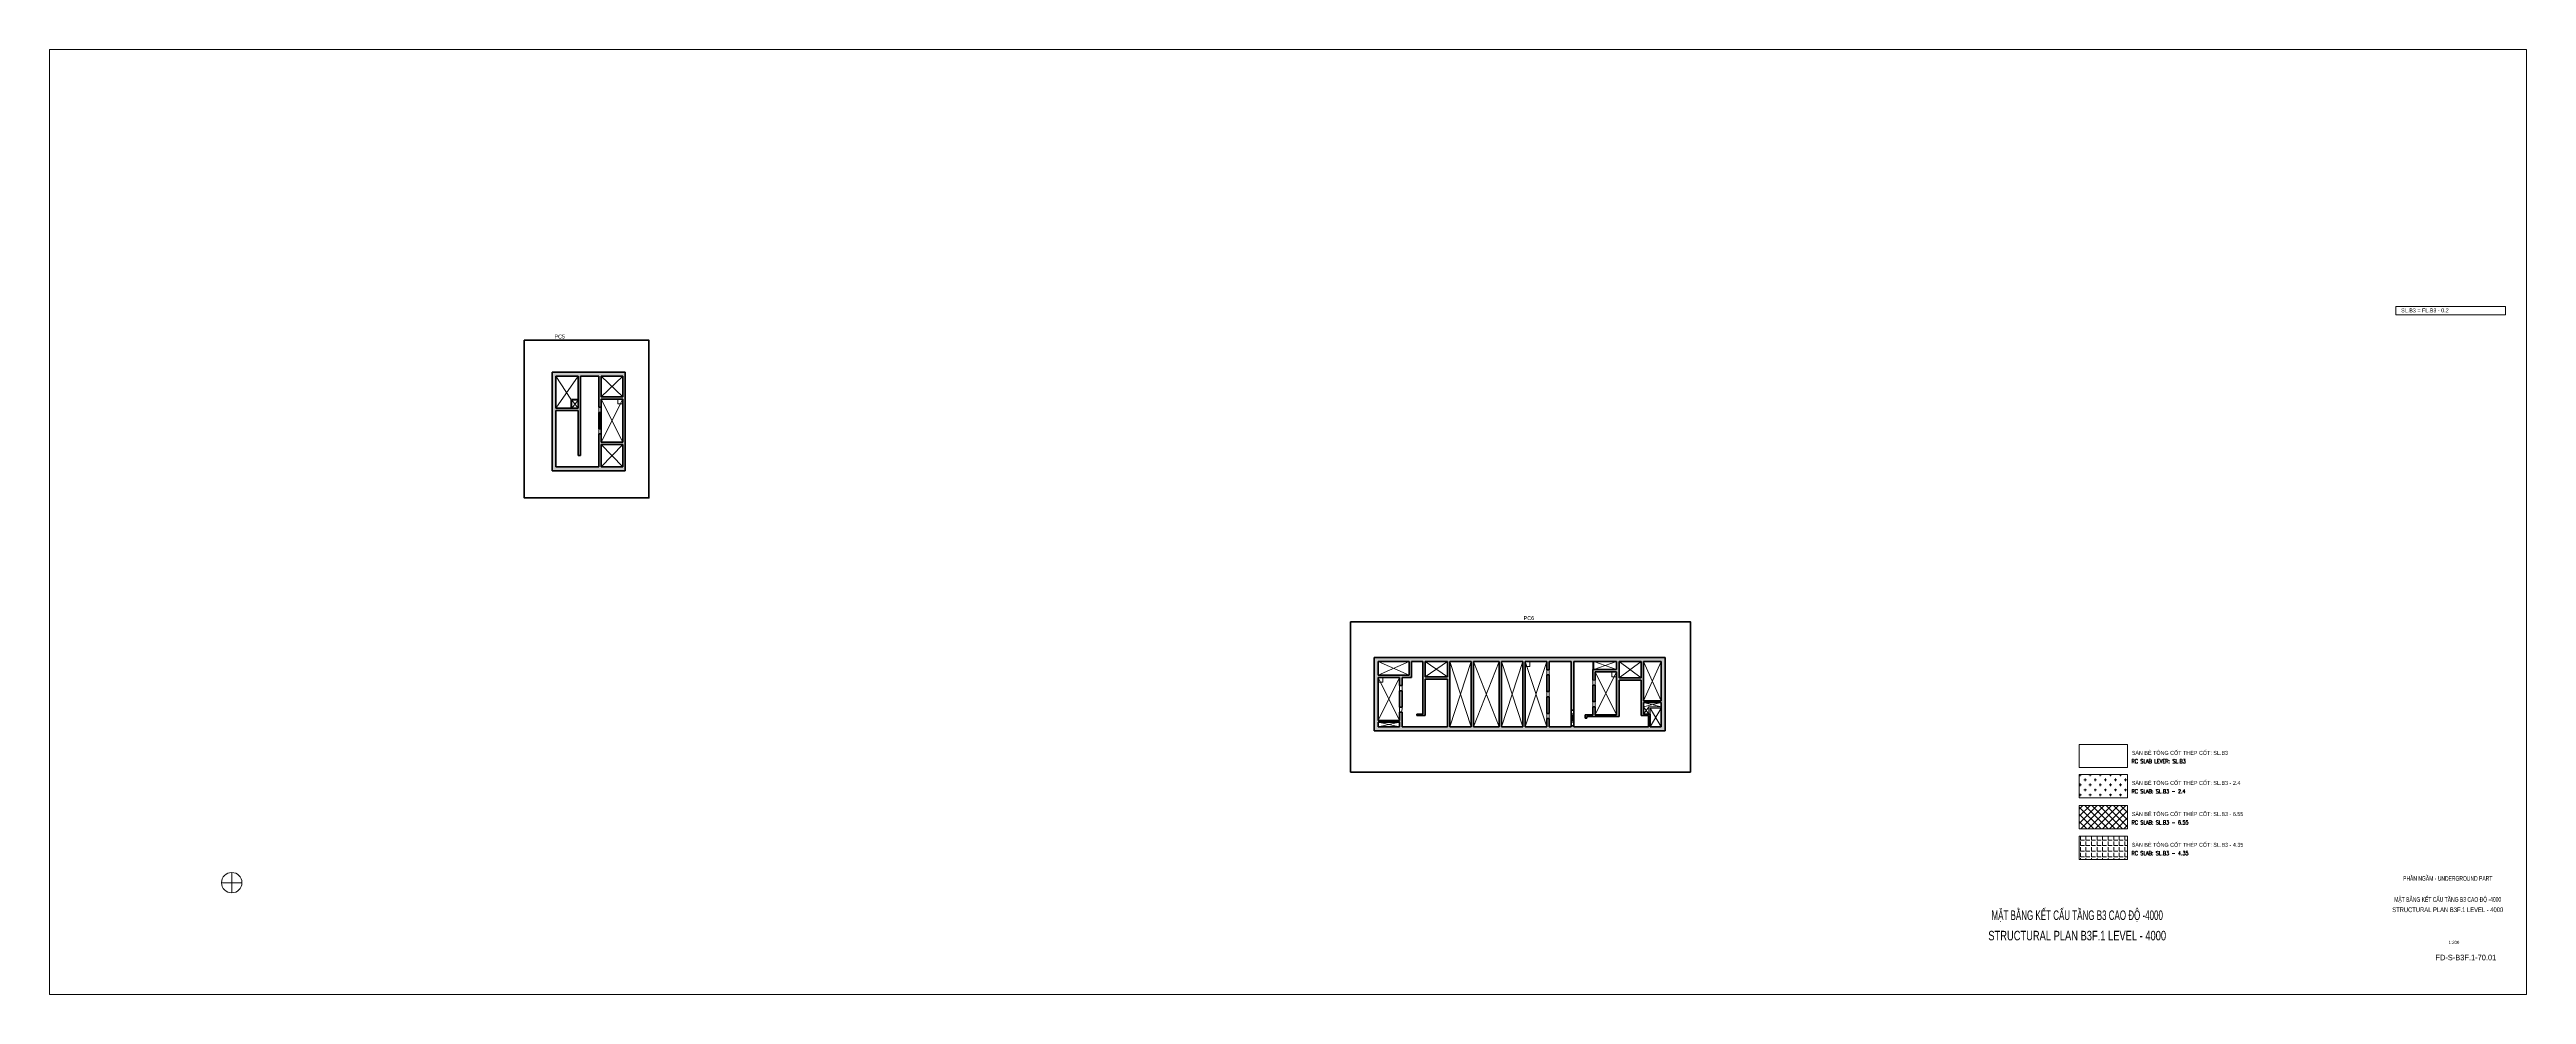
# Paper-space layout 'Layout1' of a CAD drawing. Header units: millimetres. Extents: x 0 to 1558, y 0 to 594.
# The model-space entities are those that its viewports show. They can reach past a viewport. Long polylines and large blocks are cut down to what shows.
import ezdxf
from ezdxf.enums import TextEntityAlignment as Align

# ---------------------------------------------------------------- set-up
doc = ezdxf.new("R2010")
doc.units = ezdxf.units.MM
doc.linetypes.add('DASHED2', pattern=[9.525, 6.35, -3.175])
doc.layers.get('0').update_dxf_attribs({"lineweight": 20})
doc.layers.get('Defpoints').update_dxf_attribs({"color": 151, "lineweight": 9})
for name, color, linetype, lineweight in [('$0$NDC_S_THIN LINE', 7, 'Continuous', 20), ('NDC_S_DIM', 1, 'Continuous', 15), ('NDC_S_FOUNDATION', 6, 'Continuous', 35), ('NDC_S_OPENING', 9, 'DASHED2', 13), ('NDC_S_THIN LINE', 8, 'Continuous', 9), ('NDC_S_VN TEXT', 7, 'Continuous', 20), ('NDC_S_WALL', 6, 'Continuous', 35)]:
    doc.layers.add(name, color=color, linetype=linetype, lineweight=lineweight)
doc.styles.add('NDC_ARIAL', font='arial.ttf', dxfattribs={"width": 0.85})
doc.styles.add('NDC_EN TXT', font='romans.shx', dxfattribs={"width": 0.8})

msp = doc.modelspace()

# ---------------------------------------------------------------- hatches: boundary and pattern name
at = {"layer": '$0$NDC_S_THIN LINE', "ltscale": 100}
h = msp.add_hatch(color=251, dxfattribs=at)
h.dxf.hatch_style = 1
h.paths.add_polyline_path([(49500, 64200), (40300, 64200), (40300, 51800), (49500, 51800)])
h.paths.add_polyline_path([(40800, 63700), (43600, 63700), (43600, 59650), (40800, 59650)], flags=16)
h.paths.add_polyline_path([(43900, 63700), (46200, 63700), (46200, 59775), (46500, 59775), (46500, 60800), (49200, 60800), (49200, 55400), (46500, 55400), (46500, 56425), (46200, 56425), (46200, 52300), (40800, 52300), (40800, 59350), (43600, 59350), (43600, 53700), (43900, 53700)], flags=16)
h.paths.add_polyline_path([(46500, 63700), (49200, 63700), (49200, 61100), (46500, 61100)], flags=16)
h.paths.add_polyline_path([(46200, 59125), (46500, 59125), (46500, 57075), (46200, 57075)], flags=0)
h.paths.add_polyline_path([(46500, 55100), (49200, 55100), (49200, 52300), (46500, 52300)], flags=16)
h.paths.add_polyline_path([(46500, 59125), (46200, 59125), (46200, 57075), (46500, 57075)], flags=0)
h = msp.add_hatch(color=251, dxfattribs=at)
h.dxf.hatch_style = 1
h.paths.add_polyline_path([(46500, 59125), (46200, 59125), (46200, 57075), (46500, 57075)])
h = msp.add_hatch(color=251, dxfattribs=at)
h.dxf.hatch_style = 1
h.paths.add_polyline_path([(180350, 28300), (143750, 28300), (143750, 19100), (180350, 19100)])
h.paths.add_polyline_path([(155950, 27800), (155950, 19600), (153250, 19600), (153250, 27800)], flags=16)
h.paths.add_polyline_path([(156250, 27800), (159450, 27800), (159450, 19600), (156250, 19600)], flags=16)
h.paths.add_polyline_path([(152950, 27800), (152950, 25900), (150150, 25900), (150150, 27800)], flags=16)
h.paths.add_polyline_path([(159750, 27800), (162450, 27800), (162450, 19600), (159750, 19600)], flags=16)
h.paths.add_polyline_path([(152950, 25600), (152950, 19600), (147250, 19600), (147250, 21425), (146950, 21425), (146950, 20400), (144250, 20400), (144250, 25800), (146950, 25800), (146950, 24775), (147250, 24775), (147250, 25800), (148450, 25800), (148450, 27800), (149850, 27800), (149850, 21200), (149100, 21200), (149100, 21000), (150150, 21000), (150150, 25600)], flags=16)
h.paths.add_polyline_path([(162750, 27800), (165450, 27800), (165450, 26775), (165750, 26775), (165750, 27800), (168550, 27800), (168550, 21700), (168850, 21700), (168850, 27800), (174250, 27800), (174250, 26800), (171250, 26800), (171250, 25475), (171550, 25475), (171550, 26500), (174250, 26500), (174250, 21100), (171550, 21100), (171550, 22125), (171250, 22125), (171250, 21100), (170300, 21100), (170300, 20700), (170500, 20700), (170500, 20900), (174550, 20900), (174550, 25450), (177350, 25450), (177350, 21000), (178250, 21000), (178250, 19600), (168850, 19600), (168850, 19700), (168550, 19700), (168550, 19600), (165750, 19600), (165750, 20625), (165450, 20625), (165450, 19600), (162750, 19600)], flags=16)
h.paths.add_polyline_path([(148150, 27800), (148150, 26100), (144250, 26100), (144250, 27800)], flags=16)
h.paths.add_polyline_path([(147250, 24125), (147250, 22075), (146950, 22075), (146950, 24125)], flags=0)
h.paths.add_polyline_path([(165450, 26125), (165750, 26125), (165750, 24025), (165450, 24025)], flags=0)
h.paths.add_polyline_path([(165450, 23375), (165750, 23375), (165750, 21275), (165450, 21275)], flags=0)
h.paths.add_polyline_path([(146950, 19600), (144250, 19600), (144250, 20200), (146950, 20200)], flags=16)
h.paths.add_polyline_path([(171250, 24825), (171550, 24825), (171550, 22775), (171250, 22775)], flags=0)
h.paths.add_polyline_path([(177350, 27800), (177350, 25750), (174550, 25750), (174550, 27800)], flags=16)
h.paths.add_polyline_path([(177650, 27800), (179850, 27800), (179850, 22850), (177650, 22850)], flags=16)
h.paths.add_polyline_path([(177650, 22650), (179850, 22650), (179850, 19600), (178450, 19600), (178450, 21200), (177650, 21200)], flags=16)
h = msp.add_hatch(color=251, dxfattribs=at)
h.dxf.hatch_style = 1
h.paths.add_polyline_path([(147250, 24125), (146950, 24125), (146950, 22075), (147250, 22075)])
h.paths.add_polyline_path([(165750, 26125), (165450, 26125), (165450, 24025), (165750, 24025)])
h.paths.add_polyline_path([(165750, 23375), (165450, 23375), (165450, 21275), (165750, 21275)])
h.paths.add_polyline_path([(171550, 24825), (171250, 24825), (171250, 22775), (171550, 22775)])
at = {"layer": 'NDC_S_DIM', "ltscale": 100}
h = msp.add_hatch(dxfattribs=at)
h.set_pattern_fill('CROSS', color=256, scale=50)
h.paths.add_polyline_path([(87300, 89500), (87300, 71950), (63350, 71950), (63350, 66800), (44500, 66800), (44500, 64200), (3550, 64200), (3550, 89500)], flags=17)
h.paths.add_polyline_path([(87300, 89500), (87300, 71950), (63350, 71950), (63350, 66800), (44500, 66800), (44500, 64200), (3550, 64200), (3550, 89500)], flags=17)
at = {"layer": 'NDC_S_THIN LINE', "ltscale": 100}
h = msp.add_hatch(dxfattribs=at)
h.set_pattern_fill('CROSS', color=251, scale=100)
h.set_pattern_definition([(0, (-233045.5, -6120.6), (635, 635), [317.5, -952.5]), (90, (-232886.75, -6279.3), (-635, 635), [317.5, -952.5])])
h.paths.add_polyline_path([(238542.1, 13610.6), (232466.4, 13610.6), (232466.4, 10678.4), (238542.1, 10678.4)])
h = msp.add_hatch(dxfattribs=at)
h.set_pattern_fill('ANSI37', color=251, scale=200)
h.set_pattern_definition([(45, (0, 2190), (-449.0128, 449.0128), []), (135, (0, 2190), (-449.0128, -449.0128), [])])
h.paths.add_polyline_path([(238542.1, 9699.4), (232466.4, 9699.4), (232466.4, 6767.2), (238542.1, 6767.2)])
h = msp.add_hatch(dxfattribs=at)
h.set_pattern_fill('ANGLE', color=251, scale=100)
h.set_pattern_definition([(0, (0, 3260), (0, 698.5), [508, -190.5]), (90, (0, 3260), (-698.5, 4e-14), [508, -190.5])])
h.paths.add_polyline_path([(238542.1, 5828.2), (232466.4, 5828.2), (232466.4, 2896), (238542.1, 2896)])

# ---------------------------------------------------------------- linework, layer by layer
at = {"layer": 'Defpoints'}
for p, q in [((0, 1280.7), (0, -1280.7)), ((-1280.7, 0), (1280.7, 0))]:
    msp.add_line(p, q, dxfattribs=at)
at = {"layer": 'Defpoints', "ltscale": 100}
msp.add_lwpolyline([(272277.1, 72464), (286077.1, 72464), (286077.1, 71404), (272277.1, 71404)], close=True, dxfattribs=at)
at = {"layer": 'Defpoints'}
msp.add_circle((0, 0), 1280.7, dxfattribs=at)
at = {"layer": 'NDC_S_FOUNDATION', "ltscale": 100}
for points in [[(36799.2, 68200), (52499.2, 68200), (52499.2, 48379.8), (36799.2, 48379.8)], [(140775, 32800), (183525, 32800), (183525, 13900), (140775, 13900)]]:
    msp.add_lwpolyline(points, close=True, dxfattribs=at)
at = {"layer": 'NDC_S_OPENING', "ltscale": 100}
for p, q in [((40800, 63700), (42650, 60800)), ((40800, 59650), (43600, 63700)), ((46500, 63700), (49200, 61100)), ((46500, 61100), (49200, 63700)), ((43610, 60650), (42800, 59650)), ((42800, 60650), (43600, 59650)), ((46200, 59775), (46200, 59125)), ((46500, 60800), (49200, 55400)), ((46500, 55400), (49200, 60800)), ((46200, 57075), (46200, 56425)), ((46500, 55100), (49200, 52300)), ((46500, 52300), (49200, 55100)), ((144250, 27800), (148150, 26100)), ((144250, 26100), (148150, 27800)), ((146950, 25800), (144250, 20400)), ((146950, 20400), (144250, 25800)), ((150150, 27800), (152950, 25900)), ((150150, 25900), (152950, 27800)), ((153250, 27800), (155950, 19600)), ((153250, 19600), (155950, 27800)), ((156250, 27800), (159450, 19600)), ((156255, 19605), (159450, 27800)), ((159750, 27800), (162450, 19600)), ((159750, 19600), (162450, 27800)), ((162750, 27800), (165450, 19600)), ((162750, 19600), (165450, 27800)), ((171400, 27800), (174250, 26800)), ((174250, 27800), (171400, 26800)), ((171550, 26500), (174250, 21100)), ((171550, 21100), (174250, 26500)), ((174550, 27800), (177350, 25750)), ((174550, 25750), (177350, 27800)), ((177650, 27800), (179850, 22850)), ((177650, 22850), (179850, 27795)), ((177650, 22650), (179850, 22100)), ((179850, 22650), (177650, 22100)), ((177650, 22100), (178300, 21200)), ((177650, 21200), (178300, 22100)), ((178450, 21950), (179850, 19600)), ((178450, 19600), (179850, 21950)), ((144250, 20200), (146945, 19600)), ((144250, 19600), (146950, 20200)), ((168550, 21700), (168850, 19700)), ((168550, 19700), (168850, 21700))]:
    msp.add_line(p, q, dxfattribs=at)
at = {"layer": 'NDC_S_THIN LINE', "ltscale": 100}
for p, q in [((165450, 26775), (165450, 26125)), ((165750, 26775), (165750, 26125)), ((171250, 26800), (171250, 27800)), ((171250, 25475), (171550, 25475)), ((171250, 25475), (171250, 24825)), ((171400, 26800), (171400, 27800)), ((171550, 25475), (171550, 24825)), ((146950, 24775), (146950, 24125)), ((146950, 22075), (146950, 21425)), ((147240, 21425), (147250, 22075)), ((147250, 24775), (147250, 24125)), ((165450, 24025), (165450, 23375)), ((165750, 24025), (165750, 23375)), ((171250, 22775), (171250, 22125)), ((171550, 22775), (171550, 22125)), ((178300, 21200), (178300, 22100)), ((178300, 22100), (179850, 22100)), ((178450, 21200), (178450, 21950)), ((178450, 21950), (179850, 21950)), ((165450, 21275), (165450, 20625)), ((165750, 21275), (165750, 20625))]:
    msp.add_line(p, q, dxfattribs=at)
for points in [[(42650, 60800), (43600, 60800), (43600, 59650), (42650, 59650)], [(42800, 60650), (43600, 60650), (43600, 59650), (42800, 59650)], [(49200, 60200), (48600, 60200), (48600, 60800), (49200, 60800)], [(144850, 25200), (144250, 25200), (144250, 25800), (144850, 25800)], [(163350, 27200), (162750, 27200), (162750, 27800), (163350, 27800)], [(173650, 25900), (174250, 25900), (174250, 26500), (173650, 26500)], [(232466.4, 17391.8), (238542.1, 17391.8), (238542.1, 14459.6), (232466.4, 14459.6)], [(232466.4, 13610.6), (238542.1, 13610.6), (238542.1, 10678.4), (232466.4, 10678.4)], [(232466.4, 9699.4), (238542.1, 9699.4), (238542.1, 6767.2), (232466.4, 6767.2)], [(232466.4, 5828.2), (238542.1, 5828.2), (238542.1, 2896), (232466.4, 2896)]]:
    msp.add_lwpolyline(points, close=True, dxfattribs=at)
at = {"layer": 'NDC_S_WALL', "ltscale": 100}
for p, q in [((49500, 64200), (40300, 64200)), ((40300, 64200), (40300, 51800)), ((40800, 63700), (43600, 63700)), ((40800, 59650), (40800, 63700)), ((43600, 63700), (43600, 59650)), ((43900, 53700), (43900, 63700)), ((43900, 63700), (46200, 63700)), ((46200, 63700), (46200, 59775)), ((46500, 61100), (46500, 63700)), ((46500, 63700), (49200, 63700)), ((49200, 63700), (49200, 61100)), ((49500, 51800), (49500, 64200)), ((43600, 59650), (40800, 59650)), ((40800, 52300), (40800, 59350)), ((40800, 59350), (43600, 59350)), ((43600, 59350), (43600, 53700)), ((46200, 59775), (46500, 59775)), ((49200, 61100), (46500, 61100)), ((46500, 59775), (46500, 60800)), ((46500, 60800), (49200, 60800)), ((46500, 59775), (46500, 59125)), ((49200, 60800), (49200, 55400)), ((46500, 56425), (46200, 56425)), ((46200, 56425), (46200, 52300)), ((46500, 57075), (46500, 56425)), ((46500, 55400), (46500, 56425)), ((43600, 53700), (43900, 53700)), ((49200, 55400), (46500, 55400)), ((46500, 52300), (46500, 55100)), ((46500, 55100), (49200, 55100)), ((49200, 55100), (49200, 52300)), ((40300, 51800), (49500, 51800)), ((46200, 52300), (40800, 52300)), ((49200, 52300), (46500, 52300)), ((143750, 28300), (143750, 19100)), ((180345, 28300), (143750, 28300)), ((180350, 19105), (180350, 28295)), ((144250, 27800), (148150, 27800)), ((144250, 26100), (144250, 27800)), ((148150, 26100), (144250, 26100)), ((144250, 20400), (144250, 25800)), ((144250, 25800), (146950, 25800)), ((146950, 25800), (146950, 24775)), ((147250, 24775), (147250, 25800)), ((147250, 25800), (148450, 25800)), ((148150, 27800), (148150, 26100)), ((148450, 25800), (148450, 27800)), ((148450, 27800), (149850, 27800)), ((149850, 27800), (149850, 21200)), ((150150, 27800), (152950, 27800)), ((150150, 25900), (150150, 27800)), ((152950, 25900), (150150, 25900)), ((150150, 21000), (150150, 25600)), ((150150, 25600), (152950, 25600)), ((152950, 27800), (152950, 25900)), ((152950, 25600), (152950, 19600)), ((153250, 27800), (155950, 27800)), ((153250, 19600), (153250, 27800)), ((155950, 27800), (155950, 19600)), ((156250, 27800), (159450, 27800)), ((156250, 19600), (156250, 27800)), ((159450, 27800), (159450, 19600)), ((159750, 27800), (162450, 27800)), ((159750, 19600), (159750, 27800)), ((162450, 27800), (162450, 19600)), ((162750, 27800), (165450, 27800)), ((162750, 19600), (162750, 27800)), ((165450, 27800), (165450, 26775)), ((165450, 26775), (165750, 26775)), ((165750, 27800), (168550, 27800)), ((165750, 26775), (165750, 27800)), ((168550, 27800), (168550, 19600)), ((168850, 27800), (174250, 27800)), ((168850, 19600), (168850, 27800)), ((174250, 26800), (171250, 26800)), ((171250, 26800), (171250, 25475)), ((171550, 25475), (171550, 26500)), ((171550, 26500), (174250, 26500)), ((174250, 27800), (174250, 26800)), ((174250, 26500), (174250, 21100)), ((174550, 25750), (174550, 27800)), ((174550, 27800), (177350, 27800)), ((177350, 25750), (174550, 25750)), ((174550, 20900), (174550, 25450)), ((174550, 25450), (177350, 25450)), ((177350, 27800), (177350, 25750)), ((177350, 25450), (177350, 21000)), ((177650, 22850), (177650, 27800)), ((177650, 27800), (179850, 27800)), ((179850, 27800), (179850, 22850)), ((146950, 24775), (147250, 24775)), ((171550, 22125), (171250, 22125)), ((171250, 22125), (171250, 21100)), ((171550, 21100), (171550, 22125)), ((179850, 22850), (177650, 22850)), ((177650, 21200), (177650, 22650)), ((177650, 22650), (179850, 22650)), ((179850, 22650), (179850, 19600)), ((143750, 19100), (180345, 19100)), ((146950, 20400), (144250, 20400)), ((146945, 20200), (144250, 20200)), ((144250, 20200), (144250, 19600)), ((146950, 19600), (144250, 19600)), ((147250, 21425), (146950, 21425)), ((146950, 21425), (146950, 20400)), ((146950, 20195), (146950, 19600)), ((147250, 19600), (147250, 21425)), ((152950, 19600), (147250, 19600)), ((149850, 21200), (149100, 21200)), ((149100, 21200), (149100, 21000)), ((149100, 21000), (150150, 21000)), ((153250, 19600), (155950, 19600)), ((159450, 19600), (156250, 19600)), ((162450, 19600), (159750, 19600)), ((165450, 19600), (162750, 19600)), ((165750, 20625), (165450, 20625)), ((165450, 20625), (165450, 19600)), ((165750, 19600), (165750, 20625)), ((165750, 19600), (168550, 19600)), ((168550, 21700), (168850, 21700)), ((168550, 19700), (168850, 19700)), ((178250, 19600), (168850, 19600)), ((171250, 21100), (170300, 21100)), ((170300, 21100), (170300, 20700)), ((170300, 20700), (170500, 20700)), ((170500, 20900), (174550, 20900)), ((170500, 20700), (170500, 20900)), ((174250, 21100), (171550, 21100)), ((177350, 21000), (178250, 21000)), ((178450, 21200), (177650, 21200)), ((178250, 21000), (178250, 19600)), ((178450, 21200), (178450, 19600)), ((179850, 19600), (178450, 19600))]:
    msp.add_line(p, q, dxfattribs=at)
for points in [[(46200, 59125), (46500, 59125), (46500, 57075), (46200, 57075)], [(165450, 26125), (165750, 26125), (165750, 24025), (165450, 24025)], [(146950, 24125), (147250, 24125), (147250, 22075), (146950, 22075)], [(165450, 23375), (165750, 23375), (165750, 21275), (165450, 21275)], [(171250, 24825), (171550, 24825), (171550, 22775), (171250, 22775)]]:
    msp.add_lwpolyline(points, close=True, dxfattribs=at)
msp.add_arc((146945, 20195), 5, 0, 90, dxfattribs=at)

# ---------------------------------------------------------------- texts
at = {"layer": 'NDC_S_VN TEXT'}
for s, style, width, p in [('SL.B3 = FL.B3 - 0.2', 'NDC_ARIAL', 0.85, (272954.6, 71953.2)), ('PC5', 'NDC_ARIAL', 0.85, (40614.4, 68662.6)), ('PC6', 'NDC_ARIAL', 0.85, (162551.4, 33262.6)), ('SÀN BÊ TÔNG CỐT THÉP CỐT: SL.B3', 'NDC_ARIAL', 0.85, (239061.6, 16321.2)), ('SÀN BÊ TÔNG CỐT THÉP CỐT: SL.B3 - 2.4  ', 'NDC_ARIAL', 0.85, (239061.6, 12540)), ('RC SLAB LEVER: SL.B3', 'NDC_EN TXT', 0.8, (239041.4, 15264.8)), ('RC SLAB: SL.B3 - 2.4', 'NDC_EN TXT', 0.8, (239041.4, 11483.6)), ('SÀN BÊ TÔNG CỐT THÉP CỐT: SL.B3 - 6.55  ', 'NDC_ARIAL', 0.85, (239061.6, 8628.8)), ('RC SLAB: SL.B3 - 6.55', 'NDC_EN TXT', 0.8, (239041.4, 7572.4)), ('SÀN BÊ TÔNG CỐT THÉP CỐT: SL.B3 - 4.35  ', 'NDC_ARIAL', 0.85, (239061.6, 4757.6)), ('RC SLAB: SL.B3 - 4.35', 'NDC_EN TXT', 0.8, (239041.4, 3701.2))]:
    msp.add_text(s, height=500, dxfattribs=dict(at, style=style, width=width)).set_placement(p, align=Align.MIDDLE_LEFT)

psp = doc.layouts.get("Layout1")

# ---------------------------------------------------------------- texts
at = {"color": 1, "linetype": 'Continuous', "style": 'NDC_ARIAL', "width": 0.85}
psp.add_text('1:200', height=2, dxfattribs=at).set_placement((1512.6, 32.7), align=Align.MIDDLE_CENTER)
at = {"color": 1, "linetype": 'Continuous', "style": 'NDC_ARIAL'}
for s, insert, char_height, width, attachment_point in [('{\\W0.6;PHẦN NGẦM - UNDERGROUND PART}', (1508.7, 72.9), 3, 79.002, 5), ('{\\W0.6;MẶT BẰNG KẾT CẤU TẦNG B3 CAO ĐỘ -4000}', (1275.6, 52.8), 6, 138.019, 2), ('{\\W0.7;STRUCTURAL PLAN B3F.1 LEVEL - 4000}', (1508.7, 51.7), 3, 65.519, 8), ('{\\W0.6;MẶT BẰNG KẾT CẤU TẦNG B3 CAO ĐỘ -4000}', (1508.7, 61.2), 3, 69.01, 2), ('{\\W0.7;STRUCTURAL PLAN B3F.1 LEVEL - 4000}', (1275.6, 33.9), 6, 131.038, 8)]:
    psp.add_mtext(s, dxfattribs=dict(at, insert=insert, char_height=char_height, width=width, attachment_point=attachment_point))
at = {"color": 1, "linetype": 'Continuous', "insert": (1539.2, 23.2), "char_height": 3.5, "attachment_point": 6, "style": 'NDC_ARIAL'}
psp.add_mtext('{\\W0.8;FD-S-B3F.1-70.01}', dxfattribs=at)

# ---------------------------------------------------------------- viewports
at = {"layer": 'NDC_S_DIM', "ltscale": 100, "view_target_point": (2744458.3, -158075.5)}
psp.add_viewport(center=(779.1, 297), size=(1558.2, 594), view_center_point=(-2611558.8, 203423.6), view_height=118800, dxfattribs=at)

doc.saveas('drawing.dxf')
